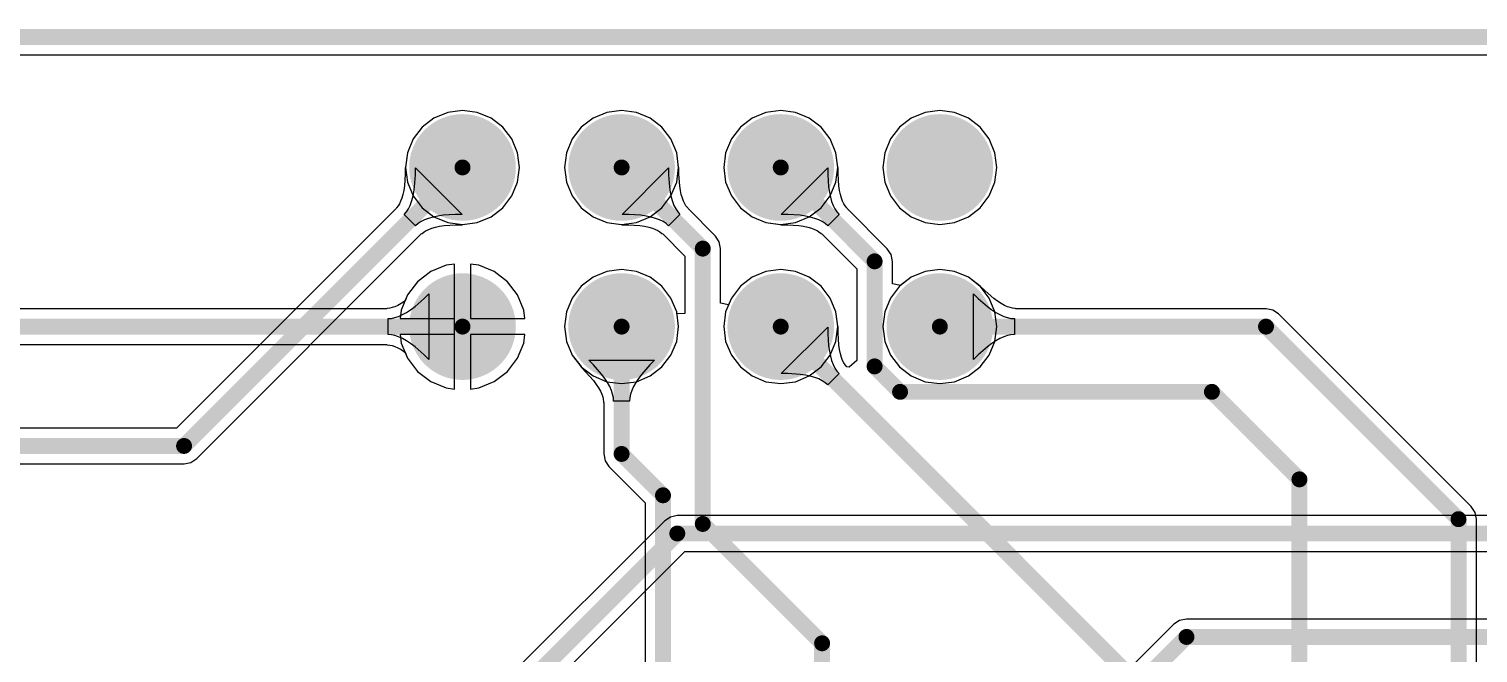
# Model space of a CAD drawing. Header units: millimetres. Extents: x 6.5 to 10.45, y 0.98 to 5.86.
# Drawn here: x 8.098 to 9.008, y 4.54 to 4.932 of the extents above; entities that cross this region are included whole.
import ezdxf

# ---------------------------------------------------------------- set-up
doc = ezdxf.new("R2010")
doc.units = ezdxf.units.MM
doc.header["$MEASUREMENT"] = 0
for name, color, linetype in [('BottomLayer', 5, 'Continuous'), ('BottomSolder', 6, 'Continuous'), ('KeepOutLayer', 6, 'Continuous'), ('MultiLayer', 9, 'Continuous'), ('PadHoleLayer', 156, 'Continuous'), ('TopLayer', 1, 'Continuous'), ('TopSolder', 216, 'Continuous')]:
    doc.layers.add(name, color=color, linetype=linetype)

# ---------------------------------------------------------------- blocks, each defined once
blk = doc.blocks.new('NRF24L01_________72')
at = {"layer": 'BottomLayer', "const_width": 0.02953}
for points in [[(-0.06076, 0.152, 1), (-0.03124, 0.152, 1)], [(0.03924, 0.152, 1), (0.06876, 0.152, 1)], [(-0.06076, 0.052, 1), (-0.03124, 0.052, 1)], [(0.03924, 0.052, 1), (0.06876, 0.052, 1)], [(-0.06076, -0.048, 1), (-0.03124, -0.048, 1)], [(0.03924, -0.048, 1), (0.06876, -0.048, 1)], [(-0.06076, -0.148, 1), (-0.03124, -0.148, 1)], [(0.03924, -0.148, 1), (0.06876, -0.148, 1)]]:
    blk.add_lwpolyline(points, format="xyb", close=True, dxfattribs=at)
at = {"layer": 'BottomSolder', "const_width": 0.03353}
for points in [[(-0.06276, 0.152, 1), (-0.02924, 0.152, 1)], [(0.03724, 0.152, 1), (0.07076, 0.152, 1)], [(-0.06276, 0.052, 1), (-0.02924, 0.052, 1)], [(0.03724, 0.052, 1), (0.07076, 0.052, 1)], [(-0.06276, -0.048, 1), (-0.02924, -0.048, 1)], [(0.03724, -0.048, 1), (0.07076, -0.048, 1)], [(-0.06276, -0.148, 1), (-0.02924, -0.148, 1)], [(0.03724, -0.148, 1), (0.07076, -0.148, 1)]]:
    blk.add_lwpolyline(points, format="xyb", close=True, dxfattribs=at)
at = {"layer": 'MultiLayer', "const_width": 0.02953}
for points in [[(-0.06076, 0.152, 1), (-0.03124, 0.152, 1)], [(0.03924, 0.152, 1), (0.06876, 0.152, 1)], [(-0.06076, 0.052, 1), (-0.03124, 0.052, 1)], [(0.03924, 0.052, 1), (0.06876, 0.052, 1)], [(-0.06076, -0.048, 1), (-0.03124, -0.048, 1)], [(0.03924, -0.048, 1), (0.06876, -0.048, 1)], [(-0.06076, -0.148, 1), (-0.03124, -0.148, 1)], [(0.03924, -0.148, 1), (0.06876, -0.148, 1)]]:
    blk.add_lwpolyline(points, format="xyb", close=True, dxfattribs=at)
at = {"layer": 'PadHoleLayer', "const_width": 0.01969}
for points in [[(-0.05584, 0.152, 1), (-0.03616, 0.152, 1)], [(0.04416, 0.152, 1), (0.06384, 0.152, 1)], [(-0.05584, 0.052, 1), (-0.03616, 0.052, 1)], [(0.04416, 0.052, 1), (0.06384, 0.052, 1)], [(-0.05584, -0.048, 1), (-0.03616, -0.048, 1)], [(0.04416, -0.048, 1), (0.06384, -0.048, 1)], [(-0.05584, -0.148, 1), (-0.03616, -0.148, 1)], [(0.04416, -0.148, 1), (0.06384, -0.148, 1)]]:
    blk.add_lwpolyline(points, format="xyb", close=True, dxfattribs=at)
at = {"layer": 'TopLayer', "const_width": 0.02953}
for points in [[(-0.06076, 0.152, 1), (-0.03124, 0.152, 1)], [(0.03924, 0.152, 1), (0.06876, 0.152, 1)], [(-0.06076, 0.052, 1), (-0.03124, 0.052, 1)], [(0.03924, 0.052, 1), (0.06876, 0.052, 1)], [(-0.06076, -0.048, 1), (-0.03124, -0.048, 1)], [(0.03924, -0.048, 1), (0.06876, -0.048, 1)], [(-0.06076, -0.148, 1), (-0.03124, -0.148, 1)], [(0.03924, -0.148, 1), (0.06876, -0.148, 1)]]:
    blk.add_lwpolyline(points, format="xyb", close=True, dxfattribs=at)
at = {"layer": 'TopSolder', "const_width": 0.03353}
for points in [[(-0.06276, 0.152, 1), (-0.02924, 0.152, 1)], [(0.03724, 0.152, 1), (0.07076, 0.152, 1)], [(-0.06276, 0.052, 1), (-0.02924, 0.052, 1)], [(0.03724, 0.052, 1), (0.07076, 0.052, 1)], [(-0.06276, -0.048, 1), (-0.02924, -0.048, 1)], [(0.03724, -0.048, 1), (0.07076, -0.048, 1)], [(-0.06276, -0.148, 1), (-0.02924, -0.148, 1)], [(0.03724, -0.148, 1), (0.07076, -0.148, 1)]]:
    blk.add_lwpolyline(points, format="xyb", close=True, dxfattribs=at)

msp = doc.modelspace()

# ---------------------------------------------------------------- linework, layer by layer
at = {"layer": 'BottomLayer'}
for p, q in [((7.59305, 4.9158), (9.35399, 4.91579)), ((8.35208, 4.87603), (8.34466, 4.87034)), ((8.36073, 4.87961), (8.35208, 4.87603)), ((8.37, 4.88083), (8.36073, 4.87961)), ((8.37927, 4.87961), (8.37, 4.88083)), ((8.38792, 4.87603), (8.37927, 4.87961)), ((8.39534, 4.87034), (8.38792, 4.87603)), ((8.45208, 4.87603), (8.44466, 4.87034)), ((8.46073, 4.87961), (8.45208, 4.87603)), ((8.47, 4.88083), (8.46073, 4.87961)), ((8.47927, 4.87961), (8.47, 4.88083)), ((8.48792, 4.87603), (8.47927, 4.87961)), ((8.49534, 4.87034), (8.48792, 4.87603)), ((8.55208, 4.87603), (8.54466, 4.87034)), ((8.56073, 4.87961), (8.55208, 4.87603)), ((8.57, 4.88083), (8.56073, 4.87961)), ((8.57927, 4.87961), (8.57, 4.88083)), ((8.58792, 4.87603), (8.57927, 4.87961)), ((8.59534, 4.87034), (8.58792, 4.87603)), ((8.65208, 4.87603), (8.64466, 4.87034)), ((8.66073, 4.87961), (8.65208, 4.87603)), ((8.67, 4.88083), (8.66073, 4.87961)), ((8.67927, 4.87961), (8.67, 4.88083)), ((8.68792, 4.87603), (8.67927, 4.87961)), ((8.69534, 4.87034), (8.68792, 4.87603)), ((8.34466, 4.87034), (8.33897, 4.86292)), ((8.40103, 4.86292), (8.39534, 4.87034)), ((8.44466, 4.87034), (8.43897, 4.86292)), ((8.50103, 4.86292), (8.49534, 4.87034)), ((8.54466, 4.87034), (8.53897, 4.86292)), ((8.60103, 4.86292), (8.59534, 4.87034)), ((8.64466, 4.87034), (8.63897, 4.86292)), ((8.70103, 4.86292), (8.69534, 4.87034)), ((8.33539, 4.85427), (8.33417, 4.845)), ((8.33897, 4.86292), (8.33539, 4.85427)), ((8.40461, 4.85427), (8.40103, 4.86292)), ((8.40583, 4.845), (8.40461, 4.85427)), ((8.43539, 4.85427), (8.43417, 4.845)), ((8.43897, 4.86292), (8.43539, 4.85427)), ((8.50461, 4.85427), (8.50103, 4.86292)), ((8.50583, 4.845), (8.50461, 4.85427)), ((8.53539, 4.85427), (8.53417, 4.845)), ((8.53897, 4.86292), (8.53539, 4.85427)), ((8.60461, 4.85427), (8.60103, 4.86292)), ((8.60583, 4.845), (8.60461, 4.85427)), ((8.63539, 4.85427), (8.63417, 4.845)), ((8.63897, 4.86292), (8.63539, 4.85427)), ((8.70461, 4.85427), (8.70103, 4.86292)), ((8.70583, 4.845), (8.70461, 4.85427)), ((8.33417, 4.845), (8.33539, 4.83573)), ((8.40461, 4.83573), (8.40583, 4.845)), ((8.43417, 4.845), (8.43539, 4.83573)), ((8.50461, 4.83573), (8.50583, 4.845)), ((8.53417, 4.845), (8.53539, 4.83573)), ((8.60461, 4.83573), (8.60583, 4.845)), ((8.63417, 4.845), (8.63539, 4.83573)), ((8.70461, 4.83573), (8.70583, 4.845)), ((8.33539, 4.83573), (8.33897, 4.82708)), ((8.33897, 4.82708), (8.34466, 4.81966)), ((8.39534, 4.81966), (8.40103, 4.82708)), ((8.40103, 4.82708), (8.40461, 4.83573)), ((8.43539, 4.83573), (8.43897, 4.82708)), ((8.43897, 4.82708), (8.44466, 4.81966)), ((8.49534, 4.81966), (8.50103, 4.82708)), ((8.50103, 4.82708), (8.50461, 4.83573)), ((8.53539, 4.83573), (8.53897, 4.82708)), ((8.53897, 4.82708), (8.54466, 4.81966)), ((8.59534, 4.81966), (8.60103, 4.82708)), ((8.60103, 4.82708), (8.60461, 4.83573)), ((8.63539, 4.83573), (8.63897, 4.82708)), ((8.63897, 4.82708), (8.64466, 4.81966)), ((8.69534, 4.81966), (8.70103, 4.82708)), ((8.70103, 4.82708), (8.70461, 4.83573)), ((8.34466, 4.81966), (8.35208, 4.81397)), ((8.38792, 4.81397), (8.39534, 4.81966)), ((8.44466, 4.81966), (8.45208, 4.81397)), ((8.48792, 4.81397), (8.49534, 4.81966)), ((8.54466, 4.81966), (8.55208, 4.81397)), ((8.58792, 4.81397), (8.59534, 4.81966)), ((8.64466, 4.81966), (8.65208, 4.81397)), ((8.68792, 4.81397), (8.69534, 4.81966)), ((8.35208, 4.81397), (8.36073, 4.81039)), ((8.36073, 4.81039), (8.37, 4.80917)), ((8.37, 4.80917), (8.37927, 4.81039)), ((8.37927, 4.81039), (8.38792, 4.81397)), ((8.45208, 4.81397), (8.46073, 4.81039)), ((8.46073, 4.81039), (8.47, 4.80917)), ((8.47, 4.80917), (8.47927, 4.81039)), ((8.47927, 4.81039), (8.48792, 4.81397)), ((8.55208, 4.81397), (8.56073, 4.81039)), ((8.56073, 4.81039), (8.57, 4.80917)), ((8.57, 4.80917), (8.57927, 4.81039)), ((8.57927, 4.81039), (8.58792, 4.81397)), ((8.65208, 4.81397), (8.66073, 4.81039)), ((8.66073, 4.81039), (8.67, 4.80917)), ((8.67, 4.80917), (8.67927, 4.81039)), ((8.67927, 4.81039), (8.68792, 4.81397)), ((8.35968, 4.78351), (8.35007, 4.77953)), ((8.365, 4.78421), (8.35968, 4.78351)), ((8.365, 4.745), (8.365, 4.78421)), ((8.38032, 4.78351), (8.375, 4.78421)), ((8.375, 4.78421), (8.375, 4.75)), ((8.38993, 4.77953), (8.38032, 4.78351)), ((8.34181, 4.77319), (8.33547, 4.76493)), ((8.35007, 4.77953), (8.34181, 4.77319)), ((8.39819, 4.77319), (8.38993, 4.77953)), ((8.40453, 4.76493), (8.39819, 4.77319)), ((8.45208, 4.77603), (8.44466, 4.77034)), ((8.46073, 4.77961), (8.45208, 4.77603)), ((8.47, 4.78083), (8.46073, 4.77961)), ((8.47927, 4.77961), (8.47, 4.78083)), ((8.48792, 4.77603), (8.47927, 4.77961)), ((8.49534, 4.77034), (8.48792, 4.77603)), ((8.55208, 4.77603), (8.54466, 4.77034)), ((8.56073, 4.77961), (8.55208, 4.77603)), ((8.57, 4.78083), (8.56073, 4.77961)), ((8.57927, 4.77961), (8.57, 4.78083)), ((8.58792, 4.77603), (8.57927, 4.77961)), ((8.59534, 4.77034), (8.58792, 4.77603)), ((8.65208, 4.77603), (8.64466, 4.77034)), ((8.66073, 4.77961), (8.65208, 4.77603)), ((8.67, 4.78083), (8.66073, 4.77961)), ((8.67927, 4.77961), (8.67, 4.78083)), ((8.68792, 4.77603), (8.67927, 4.77961)), ((8.69534, 4.77034), (8.68792, 4.77603)), ((8.33547, 4.76493), (8.33389, 4.76111)), ((8.34589, 4.76269), (8.34891, 4.76567)), ((8.34891, 4.76567), (8.34891, 4.72433)), ((8.40851, 4.75532), (8.40453, 4.76493)), ((8.44466, 4.77034), (8.43897, 4.76292)), ((8.50103, 4.76292), (8.49534, 4.77034)), ((8.54466, 4.77034), (8.53897, 4.76292)), ((8.60103, 4.76292), (8.59534, 4.77034)), ((8.64466, 4.77034), (8.63897, 4.76292)), ((8.70103, 4.76292), (8.69534, 4.77034)), ((8.32219, 4.75622), (7.92, 4.75622)), ((8.3227, 4.75648), (8.32219, 4.75622)), ((8.32439, 4.7566), (8.3227, 4.75648)), ((8.32582, 4.7569), (8.32439, 4.7566)), ((8.32747, 4.75746), (8.32582, 4.7569)), ((8.32935, 4.75831), (8.32747, 4.75746)), ((8.33143, 4.75947), (8.32935, 4.75831)), ((8.33369, 4.76096), (8.33143, 4.75947)), ((8.33228, 4.75251), (8.3348, 4.75392)), ((8.33389, 4.76111), (8.33369, 4.76096)), ((8.3348, 4.75392), (8.33742, 4.75564)), ((8.33742, 4.75564), (8.34015, 4.75768)), ((8.34015, 4.75768), (8.34589, 4.76269)), ((8.40921, 4.75), (8.40851, 4.75532)), ((8.43539, 4.75427), (8.43417, 4.745)), ((8.43897, 4.76292), (8.43539, 4.75427)), ((8.50461, 4.75427), (8.50103, 4.76292)), ((8.50583, 4.745), (8.50461, 4.75427)), ((8.53539, 4.75427), (8.53417, 4.745)), ((8.53897, 4.76292), (8.53539, 4.75427)), ((8.60461, 4.75427), (8.60103, 4.76292)), ((8.60583, 4.745), (8.60461, 4.75427)), ((8.63539, 4.75427), (8.63417, 4.745)), ((8.63897, 4.76292), (8.63539, 4.75427)), ((8.70461, 4.75427), (8.70103, 4.76292)), ((8.70583, 4.745), (8.70461, 4.75427)), ((8.32318, 4.75), (8.32531, 4.75016)), ((8.32318, 4.74), (8.32318, 4.75)), ((8.32531, 4.75016), (8.32753, 4.75063)), ((8.32753, 4.75063), (8.32985, 4.75141)), ((8.32985, 4.75141), (8.33228, 4.75251)), ((8.365, 4.70579), (8.365, 4.745)), ((8.375, 4.75), (8.40921, 4.75)), ((8.43417, 4.745), (8.43539, 4.73573)), ((8.50461, 4.73573), (8.50583, 4.745)), ((8.53417, 4.745), (8.53539, 4.73573)), ((8.60461, 4.73573), (8.60583, 4.745)), ((8.63417, 4.745), (8.63539, 4.73573)), ((8.70461, 4.73573), (8.70583, 4.745)), ((8.32531, 4.73984), (8.32318, 4.74)), ((8.32753, 4.73937), (8.32531, 4.73984)), ((8.32985, 4.73859), (8.32753, 4.73937)), ((8.33228, 4.73749), (8.32985, 4.73859)), ((8.3348, 4.73608), (8.33228, 4.73749)), ((8.33742, 4.73436), (8.3348, 4.73608)), ((8.40921, 4.74), (8.375, 4.74)), ((8.375, 4.74), (8.375, 4.70579)), ((8.40851, 4.73468), (8.40921, 4.74)), ((8.43539, 4.73573), (8.43897, 4.72708)), ((8.50103, 4.72708), (8.50461, 4.73573)), ((8.53539, 4.73573), (8.53897, 4.72708)), ((8.60103, 4.72708), (8.60461, 4.73573)), ((8.63539, 4.73573), (8.63897, 4.72708)), ((8.70103, 4.72708), (8.70461, 4.73573)), ((7.92465, 4.73378), (8.32219, 4.73378)), ((8.32219, 4.73378), (8.3227, 4.73352)), ((8.3227, 4.73352), (8.32439, 4.7334)), ((8.32439, 4.7334), (8.32582, 4.7331)), ((8.32582, 4.7331), (8.32747, 4.73254)), ((8.32747, 4.73254), (8.32935, 4.73169)), ((8.32935, 4.73169), (8.33143, 4.73053)), ((8.33143, 4.73053), (8.33369, 4.72904)), ((8.33369, 4.72904), (8.33389, 4.72889)), ((8.33389, 4.72889), (8.33547, 4.72507)), ((8.34015, 4.73232), (8.33742, 4.73436)), ((8.34589, 4.72731), (8.34015, 4.73232)), ((8.34891, 4.72433), (8.34589, 4.72731)), ((8.40453, 4.72507), (8.40851, 4.73468)), ((8.43897, 4.72708), (8.44466, 4.71966)), ((8.49534, 4.71966), (8.50103, 4.72708)), ((8.53897, 4.72708), (8.54466, 4.71966)), ((8.59534, 4.71966), (8.60103, 4.72708)), ((8.63897, 4.72708), (8.64466, 4.71966)), ((8.69534, 4.71966), (8.70103, 4.72708)), ((8.33547, 4.72507), (8.34181, 4.71681)), ((8.39819, 4.71681), (8.40453, 4.72507)), ((8.44466, 4.71966), (8.45208, 4.71397)), ((8.48792, 4.71397), (8.49534, 4.71966)), ((8.54466, 4.71966), (8.55208, 4.71397)), ((8.58792, 4.71397), (8.59534, 4.71966)), ((8.64466, 4.71966), (8.65208, 4.71397)), ((8.68792, 4.71397), (8.69534, 4.71966)), ((8.34181, 4.71681), (8.35007, 4.71047)), ((8.35007, 4.71047), (8.35968, 4.70649)), ((8.38032, 4.70649), (8.38993, 4.71047)), ((8.38993, 4.71047), (8.39819, 4.71681)), ((8.45208, 4.71397), (8.46073, 4.71039)), ((8.46073, 4.71039), (8.47, 4.70917)), ((8.47, 4.70917), (8.47927, 4.71039)), ((8.47927, 4.71039), (8.48792, 4.71397)), ((8.55208, 4.71397), (8.56073, 4.71039)), ((8.56073, 4.71039), (8.57, 4.70917)), ((8.57, 4.70917), (8.57927, 4.71039)), ((8.57927, 4.71039), (8.58792, 4.71397)), ((8.65208, 4.71397), (8.66073, 4.71039)), ((8.66073, 4.71039), (8.67, 4.70917)), ((8.67, 4.70917), (8.67927, 4.71039)), ((8.67927, 4.71039), (8.68792, 4.71397)), ((8.35968, 4.70649), (8.365, 4.70579)), ((8.375, 4.70579), (8.38032, 4.70649)), ((8.49707, 4.62293), (8.39607, 4.52193)), ((8.50071, 4.62536), (8.49707, 4.62293)), ((8.49707, 4.62293), (8.49707, 4.62293)), ((8.505, 4.62622), (8.50071, 4.62536)), ((9.07, 4.62622), (8.505, 4.62622)), ((8.505, 4.62622), (8.505, 4.62622)), ((8.41529, 4.50943), (8.50965, 4.60378)), ((8.50965, 4.60378), (9.06535, 4.60378)), ((8.81707, 4.55793), (8.78214, 4.523)), ((8.82071, 4.56036), (8.81707, 4.55793)), ((8.81707, 4.55793), (8.81707, 4.55793)), ((8.825, 4.56122), (8.82071, 4.56036)), ((9.491, 4.56122), (8.825, 4.56122))]:
    msp.add_line(p, q, dxfattribs=at)
at = {"layer": 'BottomLayer', "const_width": 0.01}
for points in [[(7.92, 4.745), (8.37, 4.745)], [(8.404, 4.514), (8.505, 4.615)], [(8.505, 4.615), (9.07, 4.615)], [(8.75, 4.475), (8.825, 4.55)], [(8.825, 4.55), (9.491, 4.55)]]:
    msp.add_lwpolyline(points, dxfattribs=at)
at = {"layer": 'BottomLayer', "const_width": 0.005}
for points in [[(8.3675, 4.745, 1), (8.3725, 4.745, 1)], [(8.5025, 4.615, 1), (8.5075, 4.615, 1)], [(8.5025, 4.615, 1), (8.5075, 4.615, 1)], [(8.8225, 4.55, 1), (8.8275, 4.55, 1)], [(8.8225, 4.55, 1), (8.8275, 4.55, 1)]]:
    msp.add_lwpolyline(points, format="xyb", close=True, dxfattribs=at)
at = {"layer": 'KeepOutLayer', "const_width": 0.01}
msp.add_lwpolyline([(7.59305, 4.92702), (9.35399, 4.92701)], dxfattribs=at)
at = {"layer": 'TopLayer'}
for p, q in [((7.59305, 4.9158), (9.35399, 4.91579)), ((8.35208, 4.87603), (8.34466, 4.87034)), ((8.36073, 4.87961), (8.35208, 4.87603)), ((8.37, 4.88083), (8.36073, 4.87961)), ((8.37927, 4.87961), (8.37, 4.88083)), ((8.38792, 4.87603), (8.37927, 4.87961)), ((8.39534, 4.87034), (8.38792, 4.87603)), ((8.45208, 4.87603), (8.44466, 4.87034)), ((8.46073, 4.87961), (8.45208, 4.87603)), ((8.47, 4.88083), (8.46073, 4.87961)), ((8.47927, 4.87961), (8.47, 4.88083)), ((8.48792, 4.87603), (8.47927, 4.87961)), ((8.49534, 4.87034), (8.48792, 4.87603)), ((8.55208, 4.87603), (8.54466, 4.87034)), ((8.56073, 4.87961), (8.55208, 4.87603)), ((8.57, 4.88083), (8.56073, 4.87961)), ((8.57927, 4.87961), (8.57, 4.88083)), ((8.58792, 4.87603), (8.57927, 4.87961)), ((8.59534, 4.87034), (8.58792, 4.87603)), ((8.65208, 4.87603), (8.64466, 4.87034)), ((8.66073, 4.87961), (8.65208, 4.87603)), ((8.67, 4.88083), (8.66073, 4.87961)), ((8.67927, 4.87961), (8.67, 4.88083)), ((8.68792, 4.87603), (8.67927, 4.87961)), ((8.69534, 4.87034), (8.68792, 4.87603)), ((8.34466, 4.87034), (8.33897, 4.86292)), ((8.40103, 4.86292), (8.39534, 4.87034)), ((8.44466, 4.87034), (8.43897, 4.86292)), ((8.50103, 4.86292), (8.49534, 4.87034)), ((8.54466, 4.87034), (8.53897, 4.86292)), ((8.60103, 4.86292), (8.59534, 4.87034)), ((8.64466, 4.87034), (8.63897, 4.86292)), ((8.70103, 4.86292), (8.69534, 4.87034)), ((8.33539, 4.85427), (8.3342, 4.84528)), ((8.33897, 4.86292), (8.33539, 4.85427)), ((8.40461, 4.85427), (8.40103, 4.86292)), ((8.40583, 4.845), (8.40461, 4.85427)), ((8.43539, 4.85427), (8.43417, 4.845)), ((8.43897, 4.86292), (8.43539, 4.85427)), ((8.50461, 4.85427), (8.50103, 4.86292)), ((8.5058, 4.84528), (8.50461, 4.85427)), ((8.53539, 4.85427), (8.53417, 4.845)), ((8.53897, 4.86292), (8.53539, 4.85427)), ((8.60461, 4.85427), (8.60103, 4.86292)), ((8.6058, 4.84528), (8.60461, 4.85427)), ((8.63539, 4.85427), (8.63417, 4.845)), ((8.63897, 4.86292), (8.63539, 4.85427)), ((8.70461, 4.85427), (8.70103, 4.86292)), ((8.70583, 4.845), (8.70461, 4.85427)), ((8.3342, 4.84528), (8.33398, 4.84475)), ((8.40461, 4.83573), (8.40583, 4.845)), ((8.43417, 4.845), (8.43539, 4.83573)), ((8.50602, 4.84475), (8.5058, 4.84528)), ((8.53417, 4.845), (8.53539, 4.83573)), ((8.60602, 4.84475), (8.6058, 4.84528)), ((8.63417, 4.845), (8.63539, 4.83573)), ((8.70461, 4.83573), (8.70583, 4.845)), ((8.33395, 4.84071), (8.33346, 4.83354)), ((8.33398, 4.84475), (8.33395, 4.84071)), ((8.33993, 4.83286), (8.34044, 4.84046)), ((8.34044, 4.84046), (8.34047, 4.8447)), ((8.34047, 4.8447), (8.3697, 4.81547)), ((8.4703, 4.81547), (8.49953, 4.8447)), ((8.49953, 4.8447), (8.49956, 4.84046)), ((8.49956, 4.84046), (8.50007, 4.83286)), ((8.50605, 4.84071), (8.50602, 4.84475)), ((8.50654, 4.83354), (8.50605, 4.84071)), ((8.5703, 4.81547), (8.59953, 4.8447)), ((8.59953, 4.8447), (8.59956, 4.84046)), ((8.59956, 4.84046), (8.60007, 4.83286)), ((8.60605, 4.84071), (8.60602, 4.84475)), ((8.60654, 4.83354), (8.60605, 4.84071)), ((8.33249, 4.82796), (8.33184, 4.82567)), ((8.33304, 4.83061), (8.33249, 4.82796)), ((8.33346, 4.83354), (8.33304, 4.83061)), ((8.33881, 4.82642), (8.33944, 4.82949)), ((8.33944, 4.82949), (8.33993, 4.83286)), ((8.39534, 4.81966), (8.40103, 4.82708)), ((8.40103, 4.82708), (8.40461, 4.83573)), ((8.43539, 4.83573), (8.43897, 4.82708)), ((8.43897, 4.82708), (8.44466, 4.81966)), ((8.50007, 4.83286), (8.50056, 4.82949)), ((8.50056, 4.82949), (8.50119, 4.82642)), ((8.50696, 4.83061), (8.50654, 4.83354)), ((8.50751, 4.82796), (8.50696, 4.83061)), ((8.50816, 4.82567), (8.50751, 4.82796)), ((8.53539, 4.83573), (8.53897, 4.82708)), ((8.53897, 4.82708), (8.54466, 4.81966)), ((8.60007, 4.83286), (8.60056, 4.82949)), ((8.60056, 4.82949), (8.6012, 4.82642)), ((8.60696, 4.83061), (8.60654, 4.83354)), ((8.60751, 4.82796), (8.60696, 4.83061)), ((8.60816, 4.82567), (8.60751, 4.82796)), ((8.63539, 4.83573), (8.63897, 4.82708)), ((8.63897, 4.82708), (8.64466, 4.81966)), ((8.69534, 4.81966), (8.70103, 4.82708)), ((8.70103, 4.82708), (8.70461, 4.83573)), ((8.32826, 4.81912), (8.19035, 4.68122)), ((8.32844, 4.81967), (8.32826, 4.81912)), ((8.32955, 4.82095), (8.32844, 4.81967)), ((8.33034, 4.82217), (8.32955, 4.82095)), ((8.33112, 4.82374), (8.33034, 4.82217)), ((8.33184, 4.82567), (8.33112, 4.82374)), ((8.33475, 4.81704), (8.33599, 4.81895)), ((8.33599, 4.81895), (8.33708, 4.82115)), ((8.33708, 4.82115), (8.33802, 4.82363)), ((8.33802, 4.82363), (8.33881, 4.82642)), ((8.38792, 4.81397), (8.39534, 4.81966)), ((8.44466, 4.81966), (8.45208, 4.81397)), ((8.50119, 4.82642), (8.50198, 4.82363)), ((8.50198, 4.82363), (8.50292, 4.82115)), ((8.50292, 4.82115), (8.50401, 4.81895)), ((8.50401, 4.81895), (8.50525, 4.81704)), ((8.50888, 4.82374), (8.50816, 4.82567)), ((8.50966, 4.82217), (8.50888, 4.82374)), ((8.51045, 4.82095), (8.50966, 4.82217)), ((8.51156, 4.81967), (8.51045, 4.82095)), ((8.51174, 4.81912), (8.51156, 4.81967)), ((8.52893, 4.80193), (8.51174, 4.81912)), ((8.54466, 4.81966), (8.55208, 4.81397)), ((8.6012, 4.82642), (8.60198, 4.82363)), ((8.60198, 4.82363), (8.60292, 4.82115)), ((8.60292, 4.82115), (8.60401, 4.81895)), ((8.60401, 4.81895), (8.60525, 4.81704)), ((8.60888, 4.82374), (8.60816, 4.82567)), ((8.60966, 4.82217), (8.60888, 4.82374)), ((8.61045, 4.82095), (8.60966, 4.82217)), ((8.61156, 4.81967), (8.61045, 4.82095)), ((8.61174, 4.81912), (8.61156, 4.81967)), ((8.63693, 4.79393), (8.61174, 4.81912)), ((8.64466, 4.81966), (8.65208, 4.81397)), ((8.68792, 4.81397), (8.69534, 4.81966)), ((8.33336, 4.81543), (8.33475, 4.81704)), ((8.34043, 4.80836), (8.33336, 4.81543)), ((8.34204, 4.80975), (8.34043, 4.80836)), ((8.34395, 4.81099), (8.34204, 4.80975)), ((8.34615, 4.81208), (8.34395, 4.81099)), ((8.34863, 4.81302), (8.34615, 4.81208)), ((8.35142, 4.81381), (8.34863, 4.81302)), ((8.35449, 4.81444), (8.35142, 4.81381)), ((8.35786, 4.81493), (8.35449, 4.81444)), ((8.36546, 4.81544), (8.35786, 4.81493)), ((8.35854, 4.80846), (8.36571, 4.80895)), ((8.3697, 4.81547), (8.36546, 4.81544)), ((8.36571, 4.80895), (8.36975, 4.80898)), ((8.36975, 4.80898), (8.37028, 4.8092)), ((8.37028, 4.8092), (8.37927, 4.81039)), ((8.37927, 4.81039), (8.38792, 4.81397)), ((8.45208, 4.81397), (8.46073, 4.81039)), ((8.46073, 4.81039), (8.46972, 4.8092)), ((8.46972, 4.8092), (8.47025, 4.80898)), ((8.47025, 4.80898), (8.47429, 4.80895)), ((8.47454, 4.81544), (8.4703, 4.81547)), ((8.47429, 4.80895), (8.48146, 4.80846)), ((8.48214, 4.81493), (8.47454, 4.81544)), ((8.48551, 4.81444), (8.48214, 4.81493)), ((8.48858, 4.81381), (8.48551, 4.81444)), ((8.49137, 4.81302), (8.48858, 4.81381)), ((8.49385, 4.81208), (8.49137, 4.81302)), ((8.49605, 4.81099), (8.49385, 4.81208)), ((8.49796, 4.80975), (8.49605, 4.81099)), ((8.49957, 4.80836), (8.49796, 4.80975)), ((8.50664, 4.81543), (8.49957, 4.80836)), ((8.50525, 4.81704), (8.50664, 4.81543)), ((8.55208, 4.81397), (8.56073, 4.81039)), ((8.56073, 4.81039), (8.56972, 4.8092)), ((8.56972, 4.8092), (8.57025, 4.80898)), ((8.57025, 4.80898), (8.57429, 4.80895)), ((8.57454, 4.81544), (8.5703, 4.81547)), ((8.57429, 4.80895), (8.58146, 4.80846)), ((8.58214, 4.81493), (8.57454, 4.81544)), ((8.58551, 4.81444), (8.58214, 4.81493)), ((8.58858, 4.81381), (8.58551, 4.81444)), ((8.59137, 4.81302), (8.58858, 4.81381)), ((8.59385, 4.81208), (8.59137, 4.81302)), ((8.59605, 4.81099), (8.59385, 4.81208)), ((8.59796, 4.80975), (8.59605, 4.81099)), ((8.59957, 4.80836), (8.59796, 4.80975)), ((8.60664, 4.81543), (8.59957, 4.80836)), ((8.60525, 4.81704), (8.60664, 4.81543)), ((8.65208, 4.81397), (8.66073, 4.81039)), ((8.66073, 4.81039), (8.67, 4.80917)), ((8.67, 4.80917), (8.67927, 4.81039)), ((8.67927, 4.81039), (8.68792, 4.81397)), ((8.20293, 4.66207), (8.34412, 4.80326)), ((8.34412, 4.80326), (8.34467, 4.80344)), ((8.34467, 4.80344), (8.34595, 4.80455)), ((8.34595, 4.80455), (8.34717, 4.80534)), ((8.34717, 4.80534), (8.34874, 4.80612)), ((8.34874, 4.80612), (8.35067, 4.80684)), ((8.35067, 4.80684), (8.35296, 4.80749)), ((8.35296, 4.80749), (8.35561, 4.80804)), ((8.35561, 4.80804), (8.35854, 4.80846)), ((8.48146, 4.80846), (8.48439, 4.80804)), ((8.48439, 4.80804), (8.48704, 4.80749)), ((8.48704, 4.80749), (8.48933, 4.80684)), ((8.48933, 4.80684), (8.49126, 4.80612)), ((8.49126, 4.80612), (8.49283, 4.80534)), ((8.49283, 4.80534), (8.49405, 4.80455)), ((8.49405, 4.80455), (8.49533, 4.80344)), ((8.49533, 4.80344), (8.49588, 4.80326)), ((8.49588, 4.80326), (8.50978, 4.78935)), ((8.53136, 4.79829), (8.52893, 4.80193)), ((8.58146, 4.80846), (8.58439, 4.80804)), ((8.58439, 4.80804), (8.58704, 4.80749)), ((8.58704, 4.80749), (8.58933, 4.80684)), ((8.58933, 4.80684), (8.59126, 4.80612)), ((8.59126, 4.80612), (8.59283, 4.80534)), ((8.59283, 4.80534), (8.59405, 4.80455)), ((8.59405, 4.80455), (8.59533, 4.80344)), ((8.59533, 4.80344), (8.59588, 4.80326)), ((8.59588, 4.80326), (8.61778, 4.78135)), ((8.53222, 4.794), (8.53136, 4.79829)), ((8.53222, 4.75968), (8.53222, 4.794)), ((8.53222, 4.794), (8.53222, 4.794)), ((8.63936, 4.79029), (8.63693, 4.79393)), ((8.35968, 4.78351), (8.35007, 4.77953)), ((8.365, 4.78421), (8.35968, 4.78351)), ((8.365, 4.75), (8.365, 4.78421)), ((8.38032, 4.78351), (8.375, 4.78421)), ((8.375, 4.78421), (8.375, 4.75)), ((8.38993, 4.77953), (8.38032, 4.78351)), ((8.50978, 4.78935), (8.50978, 4.7533)), ((8.61778, 4.78135), (8.61778, 4.72378)), ((8.64022, 4.786), (8.63936, 4.79029)), ((8.64022, 4.77188), (8.64022, 4.786)), ((8.64022, 4.786), (8.64022, 4.786)), ((8.34181, 4.77319), (8.33547, 4.76493)), ((8.35007, 4.77953), (8.34181, 4.77319)), ((8.39819, 4.77319), (8.38993, 4.77953)), ((8.40453, 4.76493), (8.39819, 4.77319)), ((8.45208, 4.77603), (8.44466, 4.77034)), ((8.46073, 4.77961), (8.45208, 4.77603)), ((8.47, 4.78083), (8.46073, 4.77961)), ((8.47927, 4.77961), (8.47, 4.78083)), ((8.48792, 4.77603), (8.47927, 4.77961)), ((8.49534, 4.77034), (8.48792, 4.77603)), ((8.55208, 4.77603), (8.54466, 4.77034)), ((8.56073, 4.77961), (8.55208, 4.77603)), ((8.57, 4.78083), (8.56073, 4.77961)), ((8.57927, 4.77961), (8.57, 4.78083)), ((8.58792, 4.77603), (8.57927, 4.77961)), ((8.59534, 4.77034), (8.58792, 4.77603)), ((8.65208, 4.77603), (8.64522, 4.77076)), ((8.66073, 4.77961), (8.65208, 4.77603)), ((8.67, 4.78083), (8.66073, 4.77961)), ((8.67927, 4.77961), (8.67, 4.78083)), ((8.68792, 4.77603), (8.67927, 4.77961)), ((8.69511, 4.77051), (8.68792, 4.77603)), ((8.33547, 4.76493), (8.33149, 4.75532)), ((8.40851, 4.75532), (8.40453, 4.76493)), ((8.44466, 4.77034), (8.43897, 4.76292)), ((8.50103, 4.76292), (8.49534, 4.77034)), ((8.54466, 4.77034), (8.53897, 4.76292)), ((8.60103, 4.76292), (8.59534, 4.77034)), ((8.64522, 4.77076), (8.64022, 4.77188)), ((8.69109, 4.72433), (8.69109, 4.76567)), ((8.69109, 4.76567), (8.69411, 4.76269)), ((8.69564, 4.7703), (8.69511, 4.77051)), ((8.69853, 4.76746), (8.69564, 4.7703)), ((8.70394, 4.76273), (8.69853, 4.76746)), ((8.33149, 4.75532), (8.33079, 4.75)), ((8.40921, 4.75), (8.40851, 4.75532)), ((8.43539, 4.75427), (8.43417, 4.745)), ((8.43897, 4.76292), (8.43539, 4.75427)), ((8.50461, 4.75427), (8.50103, 4.76292)), ((8.50478, 4.75297), (8.50461, 4.75427)), ((8.53722, 4.75869), (8.53222, 4.75968)), ((8.53897, 4.76292), (8.53722, 4.75869)), ((8.60461, 4.75427), (8.60103, 4.76292)), ((8.6058, 4.74528), (8.60461, 4.75427)), ((8.69411, 4.76269), (8.69985, 4.75768)), ((8.69985, 4.75768), (8.70258, 4.75564)), ((8.70258, 4.75564), (8.7052, 4.75392)), ((8.70631, 4.76096), (8.70394, 4.76273)), ((8.7052, 4.75392), (8.70772, 4.75251)), ((8.70857, 4.75947), (8.70631, 4.76096)), ((8.71065, 4.75831), (8.70857, 4.75947)), ((8.71253, 4.75746), (8.71065, 4.75831)), ((8.71418, 4.7569), (8.71253, 4.75746)), ((8.71561, 4.7566), (8.71418, 4.7569)), ((8.7173, 4.75648), (8.71561, 4.7566)), ((8.71781, 4.75622), (8.7173, 4.75648)), ((8.875, 4.75622), (8.71781, 4.75622)), ((8.87929, 4.75536), (8.875, 4.75622)), ((8.875, 4.75622), (8.875, 4.75622)), ((8.88293, 4.75293), (8.87929, 4.75536)), ((8.33079, 4.75), (8.365, 4.75)), ((8.375, 4.75), (8.40921, 4.75)), ((8.43417, 4.745), (8.43539, 4.73573)), ((8.50978, 4.7533), (8.50478, 4.75297)), ((8.60602, 4.74475), (8.6058, 4.74528)), ((8.70772, 4.75251), (8.71015, 4.75141)), ((8.71015, 4.75141), (8.71247, 4.75063)), ((8.71247, 4.75063), (8.71469, 4.75016)), ((8.71469, 4.75016), (8.71682, 4.75)), ((8.71682, 4.75), (8.71682, 4.74)), ((9.00393, 4.63193), (8.88293, 4.75293)), ((8.365, 4.74), (8.33079, 4.74)), ((8.33079, 4.74), (8.33149, 4.73468)), ((8.365, 4.70579), (8.365, 4.74)), ((8.40921, 4.74), (8.375, 4.74)), ((8.375, 4.74), (8.375, 4.70579)), ((8.40851, 4.73468), (8.40921, 4.74)), ((8.43539, 4.73573), (8.43897, 4.72708)), ((8.5703, 4.71547), (8.59953, 4.7447)), ((8.59953, 4.7447), (8.59956, 4.74046)), ((8.59956, 4.74046), (8.60007, 4.73286)), ((8.60605, 4.74071), (8.60602, 4.74475)), ((8.60654, 4.73354), (8.60605, 4.74071)), ((8.7052, 4.73608), (8.70258, 4.73436)), ((8.70772, 4.73749), (8.7052, 4.73608)), ((8.71015, 4.73859), (8.70772, 4.73749)), ((8.71247, 4.73937), (8.71015, 4.73859)), ((8.71469, 4.73984), (8.71247, 4.73937)), ((8.71682, 4.74), (8.71469, 4.73984)), ((8.33149, 4.73468), (8.33547, 4.72507)), ((8.40453, 4.72507), (8.40851, 4.73468)), ((8.43897, 4.72708), (8.44449, 4.71989)), ((8.60007, 4.73286), (8.60056, 4.72949)), ((8.60056, 4.72949), (8.6012, 4.72642)), ((8.60696, 4.73061), (8.60654, 4.73354)), ((8.60751, 4.72796), (8.60696, 4.73061)), ((8.60816, 4.72567), (8.60751, 4.72796)), ((8.69411, 4.72731), (8.69109, 4.72433)), ((8.69985, 4.73232), (8.69411, 4.72731)), ((8.70258, 4.73436), (8.69985, 4.73232)), ((8.33547, 4.72507), (8.34181, 4.71681)), ((8.39819, 4.71681), (8.40453, 4.72507)), ((8.44449, 4.71989), (8.4447, 4.71936)), ((8.4447, 4.71936), (8.44754, 4.71647)), ((8.45231, 4.72089), (8.44933, 4.72391)), ((8.44933, 4.72391), (8.49067, 4.72391)), ((8.45732, 4.71515), (8.45231, 4.72089)), ((8.48769, 4.72089), (8.48268, 4.71515)), ((8.49067, 4.72391), (8.48769, 4.72089)), ((8.6012, 4.72642), (8.60198, 4.72363)), ((8.60198, 4.72363), (8.60292, 4.72115)), ((8.60292, 4.72115), (8.60401, 4.71895)), ((8.60401, 4.71895), (8.60525, 4.71704)), ((8.60888, 4.72374), (8.60816, 4.72567)), ((8.60966, 4.72217), (8.60888, 4.72374)), ((8.61045, 4.72095), (8.60966, 4.72217)), ((8.61156, 4.71967), (8.61045, 4.72095)), ((8.61303, 4.71956), (8.61156, 4.71967)), ((8.61778, 4.72378), (8.61303, 4.71956)), ((8.34181, 4.71681), (8.35007, 4.71047)), ((8.35007, 4.71047), (8.35968, 4.70649)), ((8.38032, 4.70649), (8.38993, 4.71047)), ((8.38993, 4.71047), (8.39819, 4.71681)), ((8.44754, 4.71647), (8.45227, 4.71106)), ((8.45227, 4.71106), (8.45404, 4.70869)), ((8.45404, 4.70869), (8.45553, 4.70643)), ((8.45936, 4.71242), (8.45732, 4.71515)), ((8.46108, 4.7098), (8.45936, 4.71242)), ((8.46249, 4.70728), (8.46108, 4.7098)), ((8.47892, 4.7098), (8.47751, 4.70728)), ((8.48064, 4.71242), (8.47892, 4.7098)), ((8.48268, 4.71515), (8.48064, 4.71242)), ((8.57454, 4.71544), (8.5703, 4.71547)), ((8.58214, 4.71493), (8.57454, 4.71544)), ((8.58551, 4.71444), (8.58214, 4.71493)), ((8.58858, 4.7138), (8.58551, 4.71444)), ((8.59137, 4.71302), (8.58858, 4.7138)), ((8.59385, 4.71208), (8.59137, 4.71302)), ((8.59605, 4.71099), (8.59385, 4.71208)), ((8.59796, 4.70975), (8.59605, 4.71099)), ((8.59957, 4.70836), (8.59796, 4.70975)), ((8.60664, 4.71543), (8.59957, 4.70836)), ((8.60525, 4.71704), (8.60664, 4.71543)), ((8.35968, 4.70649), (8.365, 4.70579)), ((8.375, 4.70579), (8.38032, 4.70649)), ((8.45553, 4.70643), (8.45669, 4.70435)), ((8.45669, 4.70435), (8.45754, 4.70247)), ((8.45754, 4.70247), (8.4581, 4.70082)), ((8.4581, 4.70082), (8.4584, 4.69939)), ((8.4584, 4.69939), (8.45852, 4.6977)), ((8.46359, 4.70485), (8.46249, 4.70728)), ((8.46437, 4.70253), (8.46359, 4.70485)), ((8.46484, 4.70031), (8.46437, 4.70253)), ((8.465, 4.69818), (8.46484, 4.70031)), ((8.47516, 4.70031), (8.475, 4.69818)), ((8.47563, 4.70253), (8.47516, 4.70031)), ((8.47641, 4.70485), (8.47563, 4.70253)), ((8.47751, 4.70728), (8.47641, 4.70485)), ((8.45852, 4.6977), (8.45878, 4.69719)), ((8.45878, 4.69719), (8.45878, 4.665)), ((8.475, 4.69818), (8.465, 4.69818)), ((8.19035, 4.68122), (7.87465, 4.68122)), ((8.45878, 4.665), (8.45878, 4.665)), ((8.45878, 4.665), (8.45964, 4.66071)), ((7.87, 4.65878), (8.195, 4.65878)), ((8.195, 4.65878), (8.19929, 4.65964)), ((8.195, 4.65878), (8.195, 4.65878)), ((8.19929, 4.65964), (8.20293, 4.66207)), ((8.45964, 4.66071), (8.46207, 4.65707)), ((8.46207, 4.65707), (8.48478, 4.63435)), ((8.48478, 4.63435), (8.48478, 4.5048)), ((9.00636, 4.62829), (9.00393, 4.63193)), ((9.00393, 4.63193), (9.00393, 4.63193)), ((9.00722, 4.624), (9.00636, 4.62829)), ((9.00722, 4.49191), (9.00722, 4.624))]:
    msp.add_line(p, q, dxfattribs=at)
at = {"layer": 'TopLayer', "const_width": 0.01}
for points in [[(8.195, 4.67), (8.37, 4.845)], [(8.47, 4.845), (8.521, 4.794)], [(8.57, 4.845), (8.629, 4.786)], [(8.521, 4.621), (8.521, 4.794)], [(8.629, 4.72), (8.629, 4.786)], [(8.47, 4.665), (8.47, 4.745)], [(8.57, 4.745), (8.796, 4.519)], [(8.67, 4.745), (8.875, 4.745)], [(8.875, 4.745), (8.996, 4.624)], [(8.629, 4.72), (8.645, 4.704)], [(8.645, 4.704), (8.841, 4.704)], [(8.841, 4.704), (8.896, 4.649)], [(7.87, 4.67), (8.195, 4.67)], [(8.47, 4.665), (8.496, 4.639)], [(8.896, 3.921), (8.896, 4.649)], [(8.496, 3.929), (8.496, 4.639)], [(8.996, 3.921), (8.996, 4.624)], [(8.521, 4.621), (8.596, 4.546)], [(8.596, 3.929), (8.596, 4.546)]]:
    msp.add_lwpolyline(points, dxfattribs=at)
at = {"layer": 'TopLayer', "const_width": 0.005}
for points in [[(8.3675, 4.845, 1), (8.3725, 4.845, 1)], [(8.4675, 4.845, 1), (8.4725, 4.845, 1)], [(8.5675, 4.845, 1), (8.5725, 4.845, 1)], [(8.5185, 4.794, 1), (8.5235, 4.794, 1)], [(8.5185, 4.794, 1), (8.5235, 4.794, 1)], [(8.6265, 4.786, 1), (8.6315, 4.786, 1)], [(8.6265, 4.786, 1), (8.6315, 4.786, 1)], [(8.4675, 4.745, 1), (8.4725, 4.745, 1)], [(8.5675, 4.745, 1), (8.5725, 4.745, 1)], [(8.6675, 4.745, 1), (8.6725, 4.745, 1)], [(8.8725, 4.745, 1), (8.8775, 4.745, 1)], [(8.8725, 4.745, 1), (8.8775, 4.745, 1)], [(8.6265, 4.72, 1), (8.6315, 4.72, 1)], [(8.6265, 4.72, 1), (8.6315, 4.72, 1)], [(8.6425, 4.704, 1), (8.6475, 4.704, 1)], [(8.6425, 4.704, 1), (8.6475, 4.704, 1)], [(8.8385, 4.704, 1), (8.8435, 4.704, 1)], [(8.8385, 4.704, 1), (8.8435, 4.704, 1)], [(8.1925, 4.67, 1), (8.1975, 4.67, 1)], [(8.1925, 4.67, 1), (8.1975, 4.67, 1)], [(8.4675, 4.665, 1), (8.4725, 4.665, 1)], [(8.4675, 4.665, 1), (8.4725, 4.665, 1)], [(8.8935, 4.649, 1), (8.8985, 4.649, 1)], [(8.8935, 4.649, 1), (8.8985, 4.649, 1)], [(8.4935, 4.639, 1), (8.4985, 4.639, 1)], [(8.4935, 4.639, 1), (8.4985, 4.639, 1)], [(8.9935, 4.624, 1), (8.9985, 4.624, 1)], [(8.9935, 4.624, 1), (8.9985, 4.624, 1)], [(8.5185, 4.621, 1), (8.5235, 4.621, 1)], [(8.5185, 4.621, 1), (8.5235, 4.621, 1)], [(8.5935, 4.546, 1), (8.5985, 4.546, 1)], [(8.5935, 4.546, 1), (8.5985, 4.546, 1)]]:
    msp.add_lwpolyline(points, format="xyb", close=True, dxfattribs=at)

# ---------------------------------------------------------------- block references
at = {"rotation": 90}
msp.add_blockref('NRF24L01_________72', (8.522, 4.791), dxfattribs=at)

doc.saveas('drawing.dxf')
